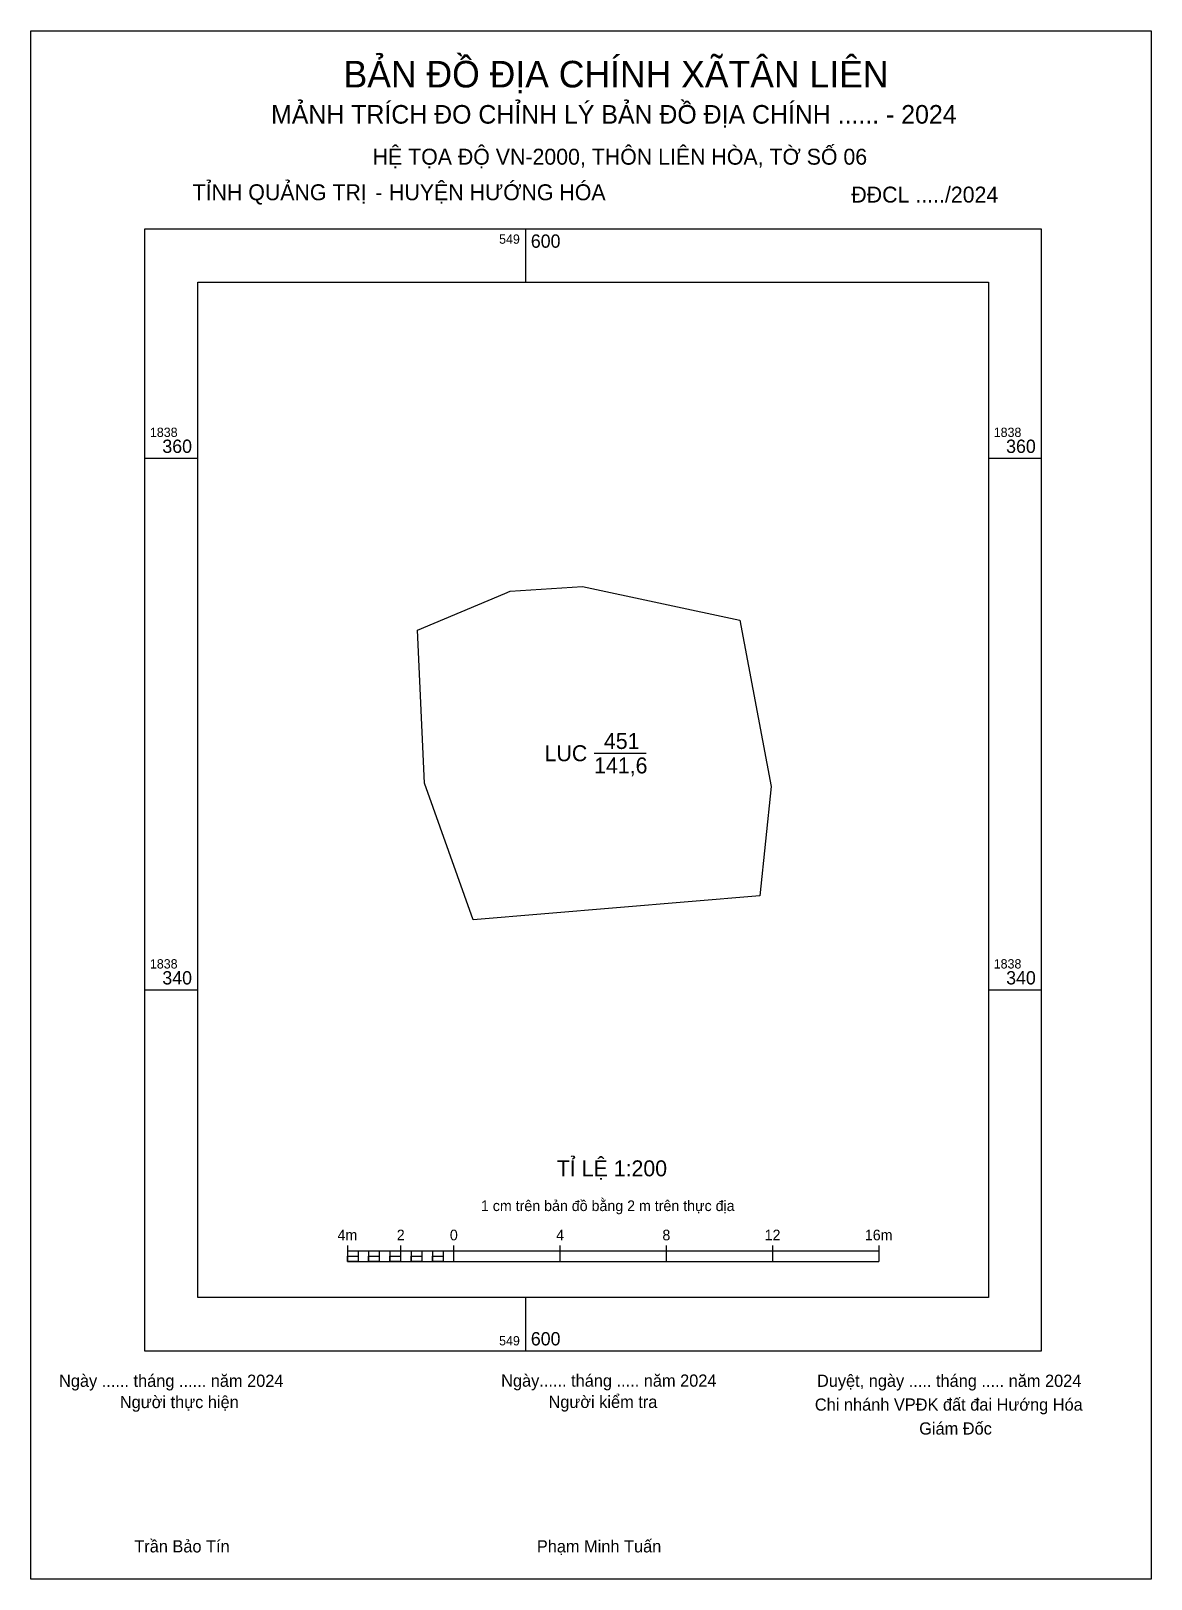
# Model space of a CAD drawing. Extents: x 549581.4 to 549623.5, y 1838317.8 to 1838376.1.
import ezdxf

# ---------------------------------------------------------------- set-up
doc = ezdxf.new("R2010")
doc.units = 0
for name, color, linetype in [('Level 1', 7, 'Continuous'), ('Level 10', 7, 'Continuous'), ('Level 13', 7, 'Continuous'), ('Level 2', 7, 'Continuous'), ('Level 6', 7, 'Continuous'), ('Level 62', 7, 'Continuous'), ('Level 63', 7, 'Continuous'), ('Level 9', 7, 'Continuous')]:
    doc.layers.add(name, color=color, linetype=linetype)

msp = doc.modelspace()

# ---------------------------------------------------------------- linework, layer by layer
at = {"layer": 'Level 1'}
for p, q in [((549581.388, 1838376.075), (549581.388, 1838376.075)), ((549623.541, 1838317.828), (549623.541, 1838317.828))]:
    msp.add_line(p, q, dxfattribs=at)
at = {"layer": 'Level 10'}
msp.add_lwpolyline([(549596.2, 1838347.77), (549595.93, 1838353.53), (549599.219, 1838354.915), (549599.42, 1838355), (549602.14, 1838355.17), (549608.07, 1838353.9), (549609.24, 1838347.65), (549608.82, 1838343.54), (549598.03, 1838342.63)], close=True, dxfattribs=at)
at = {"layer": 'Level 2'}
msp.add_lwpolyline([(549581.388, 1838376.075), (549623.54, 1838376.075), (549623.54, 1838317.828), (549581.388, 1838317.828)], close=True, dxfattribs=at)
at = {"layer": 'Level 62'}
msp.add_lwpolyline([(549587.665, 1838366.619), (549617.42, 1838366.619), (549617.42, 1838328.419), (549587.665, 1838328.419)], close=True, dxfattribs=at)
at = {"layer": 'Level 63'}
for p, q in [((549581.388, 1838375.075), (549581.388, 1838376.075)), ((549581.388, 1838376.075), (549582.388, 1838376.075)), ((549581.388, 1838375.075), (549581.388, 1838376.075)), ((549581.388, 1838376.075), (549582.388, 1838376.075)), ((549622.54, 1838376.075), (549623.54, 1838376.075)), ((549622.54, 1838376.075), (549623.54, 1838376.075)), ((549623.54, 1838376.075), (549623.54, 1838375.075)), ((549623.54, 1838376.075), (549623.54, 1838375.075)), ((549581.388, 1838375.075), (549581.388, 1838375.075)), ((549581.388, 1838375.075), (549581.388, 1838375.075)), ((549600, 1838368.619), (549600, 1838366.619)), ((549585.665, 1838360), (549587.665, 1838360)), ((549617.42, 1838360), (549619.42, 1838360)), ((549585.665, 1838340), (549587.665, 1838340)), ((549617.42, 1838340), (549619.42, 1838340)), ((549593.296, 1838330.373), (549593.296, 1838329.773)), ((549593.296, 1838330.173), (549613.296, 1838330.173)), ((549593.696, 1838330.173), (549593.696, 1838329.773)), ((549594.096, 1838330.173), (549594.096, 1838329.773)), ((549594.496, 1838330.173), (549594.496, 1838329.773)), ((549594.896, 1838330.173), (549594.896, 1838329.773)), ((549595.296, 1838330.373), (549595.296, 1838329.773)), ((549595.296, 1838330.173), (549595.296, 1838329.773)), ((549595.696, 1838330.173), (549595.696, 1838329.773)), ((549596.096, 1838330.173), (549596.096, 1838329.773)), ((549596.496, 1838330.173), (549596.496, 1838329.773)), ((549596.896, 1838330.173), (549596.896, 1838329.773)), ((549597.296, 1838330.373), (549597.296, 1838329.773)), ((549597.296, 1838330.173), (549597.296, 1838329.773)), ((549601.296, 1838330.373), (549601.296, 1838329.773)), ((549605.296, 1838330.373), (549605.296, 1838329.773)), ((549609.296, 1838330.373), (549609.296, 1838329.773)), ((549613.296, 1838330.373), (549613.296, 1838329.773)), ((549593.296, 1838329.773), (549613.296, 1838329.773)), ((549600, 1838328.419), (549600, 1838326.419)), ((549581.388, 1838317.828), (549581.388, 1838318.828)), ((549581.388, 1838317.828), (549581.388, 1838318.828)), ((549623.54, 1838318.828), (549623.54, 1838317.828)), ((549623.54, 1838318.828), (549623.54, 1838317.828)), ((549582.388, 1838317.828), (549581.388, 1838317.828)), ((549582.388, 1838317.828), (549581.388, 1838317.828)), ((549623.54, 1838317.828), (549622.54, 1838317.828)), ((549623.54, 1838317.828), (549622.54, 1838317.828))]:
    msp.add_line(p, q, dxfattribs=at)
for points in [[(549585.665, 1838368.619), (549585.665, 1838326.419), (549619.42, 1838326.419), (549619.42, 1838368.619)], [(549593.296, 1838329.973), (549593.696, 1838329.973), (549593.696, 1838329.773), (549593.296, 1838329.773)], [(549593.296, 1838329.973), (549593.696, 1838329.973), (549593.696, 1838329.773), (549593.296, 1838329.773)], [(549594.096, 1838329.973), (549594.496, 1838329.973), (549594.496, 1838329.773), (549594.096, 1838329.773)], [(549594.896, 1838329.973), (549595.296, 1838329.973), (549595.296, 1838329.773), (549594.896, 1838329.773)], [(549595.696, 1838329.973), (549596.096, 1838329.973), (549596.096, 1838329.773), (549595.696, 1838329.773)], [(549596.496, 1838329.973), (549596.896, 1838329.973), (549596.896, 1838329.773), (549596.496, 1838329.773)]]:
    msp.add_lwpolyline(points, close=True, dxfattribs=at)
at = {"layer": 'Level 9'}
msp.add_line((549602.58, 1838348.9), (549604.544, 1838348.9), dxfattribs=at)

# ---------------------------------------------------------------- texts
at = {"layer": 'Level 13'}
for s, p in [('LUC', (549600.719, 1838348.6)), ('451', (549602.951, 1838349.06)), ('141,6', (549602.582, 1838348.14))]:
    msp.add_text(s, height=0.6, dxfattribs=at).set_placement(p)
at = {"layer": 'Level 6'}
for s, p in [('HỆ TỌA ÐỘ VN-2000, THÔN LIÊN HÒA, TỜ SỐ 06', (549594.245, 1838371.044)), ('TỈ LỆ 1:200', (549601.179, 1838332.981))]:
    msp.add_text(s, height=0.6, dxfattribs=at).set_placement(p)
at = {"layer": 'Level 63'}
for s, height, p in [('BẢN ĐỒ ĐỊA CHÍNH XÃTÂN LIÊN', 1, (549593.152, 1838373.95)), ('MẢNH TRÍCH ĐO CHỈNH LÝ BẢN ĐỒ ĐỊA CHÍNH ...... - 2024', 0.7, (549590.425, 1838372.588)), ('TỈNH QUẢNG TRỊ', 0.6, (549587.473, 1838369.706)), (' HUYỆN HƯỚNG HÓA', 0.6, (549594.642, 1838369.706)), ('ĐĐCL ...../2024', 0.6, (549612.262, 1838369.618)), ('-', 0.6, (549594.347, 1838369.706)), ('549', 0.35, (549599.006, 1838368.069)), ('600', 0.5, (549600.2, 1838367.919)), ('1838', 0.35, (549585.865, 1838360.8)), ('1838', 0.35, (549617.62, 1838360.8)), ('360', 0.5, (549586.333, 1838360.2)), ('360', 0.5, (549618.088, 1838360.2)), ('1838', 0.35, (549585.865, 1838340.8)), ('1838', 0.35, (549617.62, 1838340.8)), ('340', 0.5, (549586.333, 1838340.2)), ('340', 0.5, (549618.088, 1838340.2)), ('1 cm trên bản đồ bằng 2 m trên thực địa', 0.4, (549598.323, 1838331.673)), ('4m', 0.4, (549592.926, 1838330.573)), ('2', 0.4, (549595.156, 1838330.573)), ('0', 0.4, (549597.154, 1838330.573)), ('4', 0.4, (549601.155, 1838330.573)), ('8', 0.4, (549605.153, 1838330.573)), ('12', 0.4, (549609, 1838330.573)), ('16m', 0.4, (549612.771, 1838330.573)), ('600', 0.5, (549600.2, 1838326.619)), ('549', 0.35, (549599.006, 1838326.619)), ('Ngày ...... tháng ...... năm 2024', 0.46, (549582.445, 1838325.059)), ('Ngày...... tháng ..... năm 2024', 0.46, (549599.083, 1838325.065)), ('Duyệt, ngày ..... tháng ..... năm 2024', 0.46, (549610.969, 1838325.059)), ('Người thực hiện', 0.46, (549584.733, 1838324.259)), ('Người kiểm tra', 0.46, (549600.865, 1838324.265)), ('Chi nhánh VPĐK đất đai Hướng Hóa', 0.46, (549610.889, 1838324.163)), ('Giám Đốc', 0.46, (549614.816, 1838323.264)), ('Trần Bảo Tín', 0.46, (549585.277, 1838318.83)), ('Phạm Minh Tuấn', 0.46, (549600.426, 1838318.83))]:
    msp.add_text(s, height=height, dxfattribs=at).set_placement(p)

doc.saveas('drawing.dxf')
